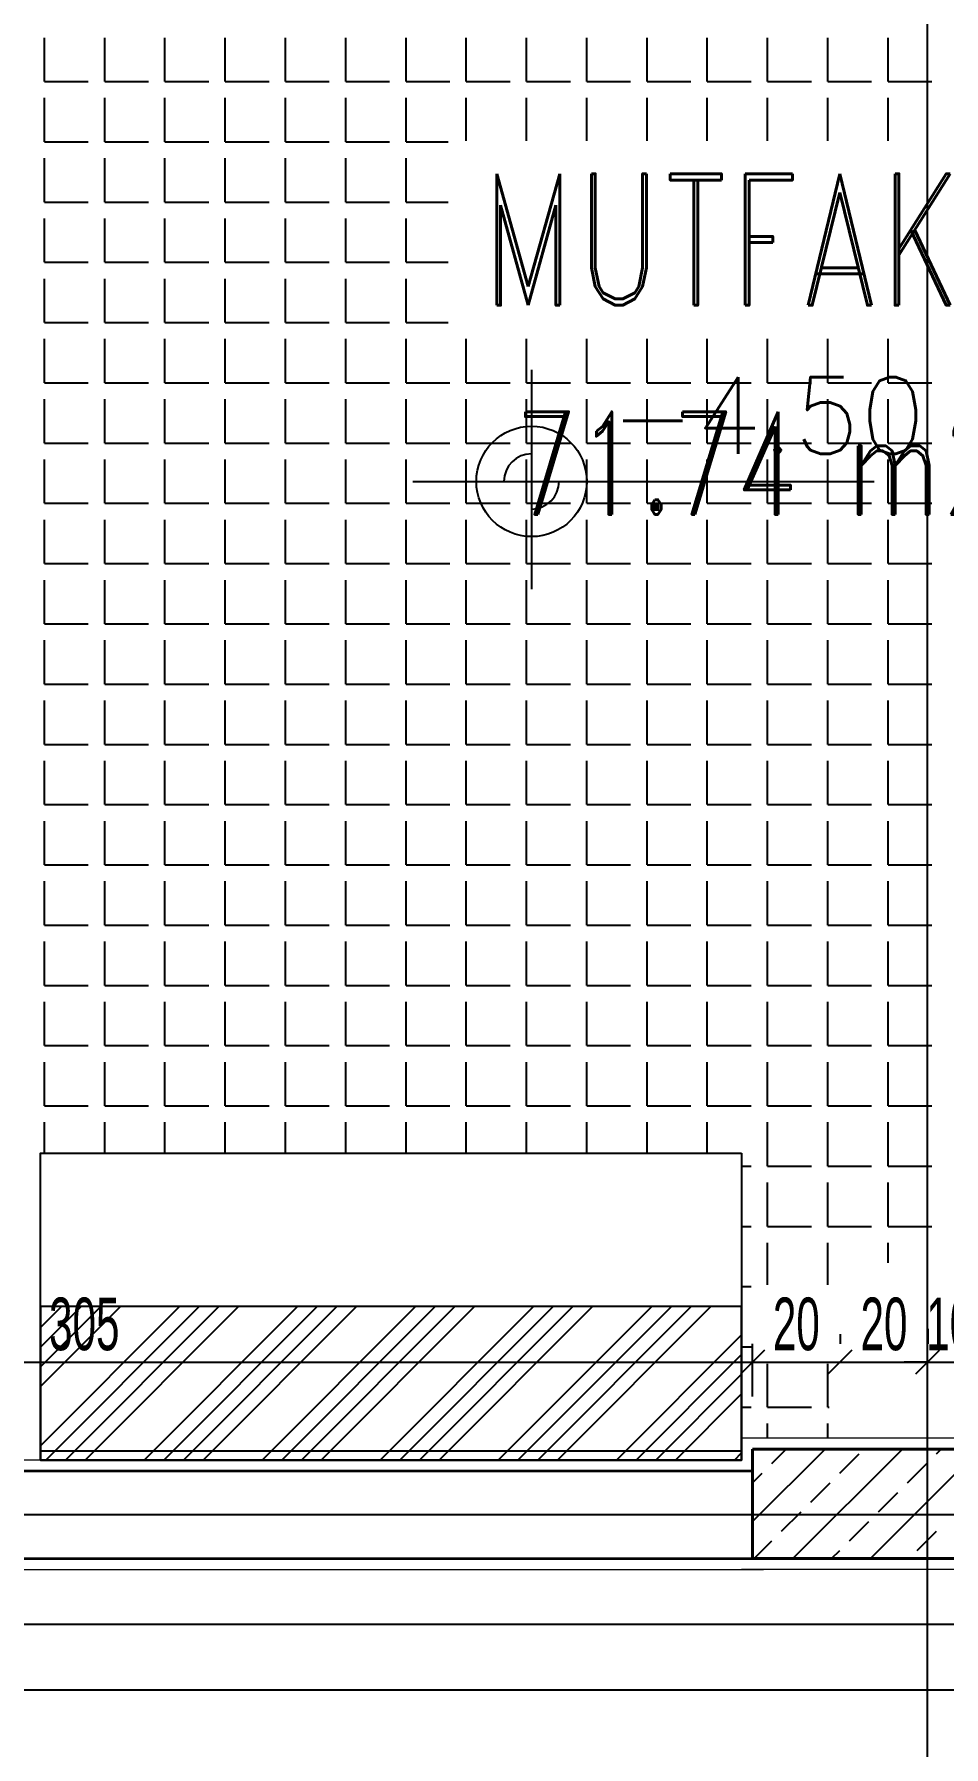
# Model space of a CAD drawing. Header units: inches. Extents: x -7543 to -822, y 102837 to 190349.
# Drawn here: x -835.3357 to -835.2942, y 102836.9701 to 102837.0483 of the extents above; entities that cross this region are included whole.
import ezdxf
from ezdxf.enums import TextEntityAlignment as Align

# ---------------------------------------------------------------- set-up
doc = ezdxf.new("R2010")
doc.units = ezdxf.units.IN
doc.header["$MEASUREMENT"] = 0
doc.linetypes.add('DASHDOTX2', pattern=[2, 1, -0.5, 0, -0.5])
doc.layers.get('0').update_dxf_attribs({"lineweight": 25})
doc.layers.get('Defpoints').update_dxf_attribs({"lineweight": 25})
for name, color, linetype, lineweight in [('AKS', 1, 'Continuous', 25), ('ICOL', 55, 'Continuous', 25), ('KOLON', 2, 'Continuous', 40), ('SIVA', 150, 'Continuous', 15), ('TARAMA', 8, 'Continuous', 25), ('YAZI', 7, 'Continuous', 25)]:
    doc.layers.add(name, color=color, linetype=linetype, lineweight=lineweight)
doc.layers.add('DUVAR', color=7, linetype='Continuous', lineweight=35, true_color=0xfc4642)
doc.layers.add('TEFRİŞ', color=7, linetype='Continuous', lineweight=25, true_color=0x78462c)
doc.styles.add('OLCU', font='tromand.shx', dxfattribs={"width": 0.6, "height": 12})
doc.styles.add('st1', font='romandtw.shx', dxfattribs={"width": 0.7, "height": 40})
doc.styles.add('ÖLÇÜ', font='simplex.shx')

# ---------------------------------------------------------------- blocks, each defined once
blk = doc.blocks.new('_Oblique')
at = {"color": 0, "linetype": 'ByBlock', "lineweight": -2}
blk.add_line((-0.5, -0.5), (0.5, 0.5), dxfattribs=at)

msp = doc.modelspace()

# ---------------------------------------------------------------- linework, layer by layer
msp.add_line((-835.303392, 102836.983584), (-835.335392, 102836.983584))
msp.add_lwpolyline([(-835.303392, 102836.997184), (-835.303392, 102836.983184), (-835.335392, 102836.983184), (-835.335392, 102836.997184)], close=True)
at = {"layer": 'AKS', "linetype": 'DASHDOTX2', "ltscale": 10}
for p, q in [((-835.294904, 102836.740537), (-835.294904, 102837.226847)), ((-835.168803, 102836.980684), (-835.496209, 102836.980684)), ((-835.168353, 102836.975684), (-835.593892, 102836.975684)), ((-835.168803, 102836.972684), (-835.593892, 102836.972684))]:
    msp.add_line(p, q, dxfattribs=at)
at = {"layer": 'Defpoints', "color": 3}
for p, q in [((-835.302892, 102836.982684), (-835.302892, 102836.983684)), ((-835.302892, 102836.983684), (-835.292892, 102836.983684)), ((-835.358892, 102836.982684), (-835.302892, 102836.982684)), ((-835.302892, 102836.978684), (-835.358892, 102836.978684)), ((-835.292892, 102836.978684), (-835.302892, 102836.978684))]:
    msp.add_line(p, q, dxfattribs=at)
at = {"layer": 'DUVAR'}
for p, q in [((-835.358892, 102836.982684), (-835.302892, 102836.982684)), ((-835.358892, 102836.978684), (-835.302892, 102836.978684))]:
    msp.add_line(p, q, dxfattribs=at)
at = {"layer": 'ICOL'}
for p, q in [((-835.312977, 102837.032941), (-835.312977, 102837.022937)), ((-835.318402, 102837.027847), (-835.297337, 102837.027847)), ((-835.363892, 102836.987652), (-835.302892, 102836.987652)), ((-835.302892, 102836.987652), (-835.298892, 102836.987652)), ((-835.298892, 102836.987652), (-835.294892, 102836.987652)), ((-835.294892, 102836.987652), (-835.295972, 102836.987652)), ((-835.294892, 102836.987652), (-835.292892, 102836.987652))]:
    msp.add_line(p, q, dxfattribs=at)
at = {"layer": 'ICOL', "color": 53}
for p, q in [((-835.294892, 102836.989173), (-835.294892, 102836.988492)), ((-835.294892, 102836.989173), (-835.294892, 102836.988492)), ((-835.302892, 102836.986084), (-835.302892, 102836.988492)), ((-835.302892, 102836.986084), (-835.302892, 102836.988492)), ((-835.298892, 102836.988928), (-835.298892, 102836.988492)), ((-835.298892, 102836.988928), (-835.298892, 102836.988492))]:
    msp.add_line(p, q, dxfattribs=at)
at = {"layer": 'ICOL'}
msp.add_circle((-835.312977, 102837.027847), 0.00252, dxfattribs=at)
for start, end in [(90, 180), (270, 0)]:
    msp.add_arc((-835.312977, 102837.027847), 0.00126, start, end, dxfattribs=at)
at = {"layer": 'KOLON'}
for p, q in [((-835.302892, 102836.978684), (-835.302892, 102836.983684)), ((-835.302892, 102836.983684), (-835.292892, 102836.983684)), ((-835.292892, 102836.978684), (-835.302892, 102836.978684))]:
    msp.add_line(p, q, dxfattribs=at)
at = {"layer": 'SIVA'}
for p, q in [((-835.303392, 102836.983184), (-835.303392, 102836.984184)), ((-835.293392, 102836.984184), (-835.303392, 102836.984184)), ((-835.303392, 102836.983184), (-835.359392, 102836.983184)), ((-835.358392, 102836.978184), (-835.302392, 102836.978184)), ((-835.292392, 102836.978184), (-835.303392, 102836.978184))]:
    msp.add_line(p, q, dxfattribs=at)
at = {"layer": 'TARAMA'}
for p, q in [((-835.335207, 102837.046097), (-835.335207, 102837.048097)), ((-835.332457, 102837.046097), (-835.332457, 102837.048097)), ((-835.329707, 102837.046097), (-835.329707, 102837.048097)), ((-835.326957, 102837.046097), (-835.326957, 102837.048097)), ((-835.324207, 102837.046097), (-835.324207, 102837.048097)), ((-835.321457, 102837.046097), (-835.321457, 102837.048097)), ((-835.318707, 102837.046097), (-835.318707, 102837.048097)), ((-835.315957, 102837.046097), (-835.315957, 102837.048097)), ((-835.313207, 102837.046097), (-835.313207, 102837.048097)), ((-835.310457, 102837.046097), (-835.310457, 102837.048097)), ((-835.307707, 102837.046097), (-835.307707, 102837.048097)), ((-835.304957, 102837.046097), (-835.304957, 102837.048097)), ((-835.302207, 102837.046097), (-835.302207, 102837.048097)), ((-835.299457, 102837.046097), (-835.299457, 102837.048097)), ((-835.296707, 102837.046097), (-835.296707, 102837.048097)), ((-835.335207, 102837.046097), (-835.333207, 102837.046097)), ((-835.332457, 102837.046097), (-835.330457, 102837.046097)), ((-835.329707, 102837.046097), (-835.327707, 102837.046097)), ((-835.326957, 102837.046097), (-835.324957, 102837.046097)), ((-835.324207, 102837.046097), (-835.322207, 102837.046097)), ((-835.321457, 102837.046097), (-835.319457, 102837.046097)), ((-835.318707, 102837.046097), (-835.316707, 102837.046097)), ((-835.315957, 102837.046097), (-835.313957, 102837.046097)), ((-835.313207, 102837.046097), (-835.311207, 102837.046097)), ((-835.310457, 102837.046097), (-835.308457, 102837.046097)), ((-835.307707, 102837.046097), (-835.305707, 102837.046097)), ((-835.304957, 102837.046097), (-835.302957, 102837.046097)), ((-835.302207, 102837.046097), (-835.300207, 102837.046097)), ((-835.299457, 102837.046097), (-835.297457, 102837.046097)), ((-835.296707, 102837.046097), (-835.294904, 102837.046097)), ((-835.294904, 102837.046097), (-835.294707, 102837.046097)), ((-835.335207, 102837.043347), (-835.335207, 102837.045347)), ((-835.332457, 102837.043347), (-835.332457, 102837.045347)), ((-835.329707, 102837.043347), (-835.329707, 102837.045347)), ((-835.326957, 102837.043347), (-835.326957, 102837.045347)), ((-835.324207, 102837.043347), (-835.324207, 102837.045347)), ((-835.321457, 102837.043347), (-835.321457, 102837.045347)), ((-835.318707, 102837.043347), (-835.318707, 102837.045347)), ((-835.315957, 102837.043387), (-835.315957, 102837.045347)), ((-835.313207, 102837.043387), (-835.313207, 102837.045347)), ((-835.310457, 102837.043387), (-835.310457, 102837.045347)), ((-835.307707, 102837.043387), (-835.307707, 102837.045347)), ((-835.304957, 102837.043387), (-835.304957, 102837.045347)), ((-835.302207, 102837.043387), (-835.302207, 102837.045347)), ((-835.299457, 102837.043387), (-835.299457, 102837.045347)), ((-835.296707, 102837.043387), (-835.296707, 102837.045347)), ((-835.335207, 102837.043347), (-835.333207, 102837.043347)), ((-835.332457, 102837.043347), (-835.330457, 102837.043347)), ((-835.329707, 102837.043347), (-835.327707, 102837.043347)), ((-835.326957, 102837.043347), (-835.324957, 102837.043347)), ((-835.324207, 102837.043347), (-835.322207, 102837.043347)), ((-835.321457, 102837.043347), (-835.319457, 102837.043347)), ((-835.318707, 102837.043347), (-835.316788, 102837.043347)), ((-835.335207, 102837.040597), (-835.335207, 102837.042597)), ((-835.332457, 102837.040597), (-835.332457, 102837.042597)), ((-835.329707, 102837.040597), (-835.329707, 102837.042597)), ((-835.326957, 102837.040597), (-835.326957, 102837.042597)), ((-835.324207, 102837.040597), (-835.324207, 102837.042597)), ((-835.321457, 102837.040597), (-835.321457, 102837.042597)), ((-835.318707, 102837.040597), (-835.318707, 102837.042597)), ((-835.335207, 102837.040597), (-835.333207, 102837.040597)), ((-835.332457, 102837.040597), (-835.330457, 102837.040597)), ((-835.329707, 102837.040597), (-835.327707, 102837.040597)), ((-835.326957, 102837.040597), (-835.324957, 102837.040597)), ((-835.324207, 102837.040597), (-835.322207, 102837.040597)), ((-835.321457, 102837.040597), (-835.319457, 102837.040597)), ((-835.318707, 102837.040597), (-835.316788, 102837.040597)), ((-835.335207, 102837.037847), (-835.335207, 102837.039847)), ((-835.332457, 102837.037847), (-835.332457, 102837.039847)), ((-835.329707, 102837.037847), (-835.329707, 102837.039847)), ((-835.326957, 102837.037847), (-835.326957, 102837.039847)), ((-835.324207, 102837.037847), (-835.324207, 102837.039847)), ((-835.321457, 102837.037847), (-835.321457, 102837.039847)), ((-835.318707, 102837.037847), (-835.318707, 102837.039847)), ((-835.335207, 102837.037847), (-835.333207, 102837.037847)), ((-835.332457, 102837.037847), (-835.330457, 102837.037847)), ((-835.329707, 102837.037847), (-835.327707, 102837.037847)), ((-835.326957, 102837.037847), (-835.324957, 102837.037847)), ((-835.324207, 102837.037847), (-835.322207, 102837.037847)), ((-835.321457, 102837.037847), (-835.319457, 102837.037847)), ((-835.318707, 102837.037847), (-835.316788, 102837.037847)), ((-835.335207, 102837.035097), (-835.335207, 102837.037097)), ((-835.332457, 102837.035097), (-835.332457, 102837.037097)), ((-835.329707, 102837.035097), (-835.329707, 102837.037097)), ((-835.326957, 102837.035097), (-835.326957, 102837.037097)), ((-835.324207, 102837.035097), (-835.324207, 102837.037097)), ((-835.321457, 102837.035097), (-835.321457, 102837.037097)), ((-835.318707, 102837.035097), (-835.318707, 102837.037097)), ((-835.335207, 102837.035097), (-835.333207, 102837.035097)), ((-835.332457, 102837.035097), (-835.330457, 102837.035097)), ((-835.329707, 102837.035097), (-835.327707, 102837.035097)), ((-835.326957, 102837.035097), (-835.324957, 102837.035097)), ((-835.324207, 102837.035097), (-835.322207, 102837.035097)), ((-835.321457, 102837.035097), (-835.319457, 102837.035097)), ((-835.318707, 102837.035097), (-835.316788, 102837.035097)), ((-835.335207, 102837.032347), (-835.335207, 102837.034347)), ((-835.332457, 102837.032347), (-835.332457, 102837.034347)), ((-835.329707, 102837.032347), (-835.329707, 102837.034347)), ((-835.326957, 102837.032347), (-835.326957, 102837.034347)), ((-835.324207, 102837.032347), (-835.324207, 102837.034347)), ((-835.321457, 102837.032347), (-835.321457, 102837.034347)), ((-835.318707, 102837.032347), (-835.318707, 102837.034347)), ((-835.315957, 102837.032347), (-835.315957, 102837.034347)), ((-835.313207, 102837.032347), (-835.313207, 102837.034347)), ((-835.310457, 102837.032347), (-835.310457, 102837.034347)), ((-835.307707, 102837.032347), (-835.307707, 102837.034347)), ((-835.304957, 102837.032347), (-835.304957, 102837.034347)), ((-835.302207, 102837.032347), (-835.302207, 102837.034347)), ((-835.299457, 102837.032347), (-835.299457, 102837.034347)), ((-835.296707, 102837.032347), (-835.296707, 102837.034347)), ((-835.335207, 102837.032347), (-835.333207, 102837.032347)), ((-835.332457, 102837.032347), (-835.330457, 102837.032347)), ((-835.329707, 102837.032347), (-835.327707, 102837.032347)), ((-835.326957, 102837.032347), (-835.324957, 102837.032347)), ((-835.324207, 102837.032347), (-835.322207, 102837.032347)), ((-835.321457, 102837.032347), (-835.319457, 102837.032347)), ((-835.318707, 102837.032347), (-835.316707, 102837.032347)), ((-835.315957, 102837.032347), (-835.313957, 102837.032347)), ((-835.313207, 102837.032347), (-835.311207, 102837.032347)), ((-835.310457, 102837.032347), (-835.308457, 102837.032347)), ((-835.307707, 102837.032347), (-835.305707, 102837.032347)), ((-835.304957, 102837.032347), (-835.302957, 102837.032347)), ((-835.302207, 102837.032347), (-835.300207, 102837.032347)), ((-835.299457, 102837.032347), (-835.297457, 102837.032347)), ((-835.296707, 102837.032347), (-835.294904, 102837.032347)), ((-835.294904, 102837.032347), (-835.294707, 102837.032347)), ((-835.335207, 102837.029597), (-835.335207, 102837.031597)), ((-835.332457, 102837.029597), (-835.332457, 102837.031597)), ((-835.329707, 102837.029597), (-835.329707, 102837.031597)), ((-835.326957, 102837.029597), (-835.326957, 102837.031597)), ((-835.324207, 102837.029597), (-835.324207, 102837.031597)), ((-835.321457, 102837.029597), (-835.321457, 102837.031597)), ((-835.318707, 102837.029597), (-835.318707, 102837.031597)), ((-835.315957, 102837.029597), (-835.315957, 102837.031597)), ((-835.313207, 102837.029597), (-835.313207, 102837.031597)), ((-835.310457, 102837.029597), (-835.310457, 102837.031597)), ((-835.307707, 102837.029597), (-835.307707, 102837.031597)), ((-835.304957, 102837.029597), (-835.304957, 102837.031597)), ((-835.302207, 102837.029597), (-835.302207, 102837.031597)), ((-835.299457, 102837.029597), (-835.299457, 102837.031597)), ((-835.296707, 102837.029597), (-835.296707, 102837.031597)), ((-835.335207, 102837.029597), (-835.333207, 102837.029597)), ((-835.332457, 102837.029597), (-835.330457, 102837.029597)), ((-835.329707, 102837.029597), (-835.327707, 102837.029597)), ((-835.326957, 102837.029597), (-835.324957, 102837.029597)), ((-835.324207, 102837.029597), (-835.322207, 102837.029597)), ((-835.321457, 102837.029597), (-835.319457, 102837.029597)), ((-835.318707, 102837.029597), (-835.316707, 102837.029597)), ((-835.315957, 102837.029597), (-835.313957, 102837.029597)), ((-835.313207, 102837.029597), (-835.311207, 102837.029597)), ((-835.310457, 102837.029597), (-835.308457, 102837.029597)), ((-835.307707, 102837.029597), (-835.305707, 102837.029597)), ((-835.304957, 102837.029597), (-835.302957, 102837.029597)), ((-835.302207, 102837.029597), (-835.300207, 102837.029597)), ((-835.299457, 102837.029597), (-835.297457, 102837.029597)), ((-835.296707, 102837.029597), (-835.294904, 102837.029597)), ((-835.294904, 102837.029597), (-835.294707, 102837.029597)), ((-835.335207, 102837.026847), (-835.335207, 102837.028847)), ((-835.332457, 102837.026847), (-835.332457, 102837.028847)), ((-835.329707, 102837.026847), (-835.329707, 102837.028847)), ((-835.326957, 102837.026847), (-835.326957, 102837.028847)), ((-835.324207, 102837.026847), (-835.324207, 102837.028847)), ((-835.321457, 102837.026847), (-835.321457, 102837.028847)), ((-835.318707, 102837.026847), (-835.318707, 102837.028847)), ((-835.315957, 102837.026847), (-835.315957, 102837.028847)), ((-835.313207, 102837.026847), (-835.313207, 102837.028847)), ((-835.310457, 102837.026847), (-835.310457, 102837.028847)), ((-835.307707, 102837.026847), (-835.307707, 102837.028847)), ((-835.304957, 102837.026847), (-835.304957, 102837.028847)), ((-835.302207, 102837.026847), (-835.302207, 102837.028847)), ((-835.299457, 102837.026847), (-835.299457, 102837.028847)), ((-835.296707, 102837.026847), (-835.296707, 102837.028847)), ((-835.335207, 102837.026847), (-835.333207, 102837.026847)), ((-835.332457, 102837.026847), (-835.330457, 102837.026847)), ((-835.329707, 102837.026847), (-835.327707, 102837.026847)), ((-835.326957, 102837.026847), (-835.324957, 102837.026847)), ((-835.324207, 102837.026847), (-835.322207, 102837.026847)), ((-835.321457, 102837.026847), (-835.319457, 102837.026847)), ((-835.318707, 102837.026847), (-835.316707, 102837.026847)), ((-835.315957, 102837.026847), (-835.313957, 102837.026847)), ((-835.313207, 102837.026847), (-835.311207, 102837.026847)), ((-835.310457, 102837.026847), (-835.308457, 102837.026847)), ((-835.307707, 102837.026847), (-835.305707, 102837.026847)), ((-835.304957, 102837.026847), (-835.302957, 102837.026847)), ((-835.302207, 102837.026847), (-835.300207, 102837.026847)), ((-835.299457, 102837.026847), (-835.297457, 102837.026847)), ((-835.296707, 102837.026847), (-835.294904, 102837.026847)), ((-835.294904, 102837.026847), (-835.294707, 102837.026847)), ((-835.335207, 102837.024097), (-835.335207, 102837.026097)), ((-835.332457, 102837.024097), (-835.332457, 102837.026097)), ((-835.329707, 102837.024097), (-835.329707, 102837.026097)), ((-835.326957, 102837.024097), (-835.326957, 102837.026097)), ((-835.324207, 102837.024097), (-835.324207, 102837.026097)), ((-835.321457, 102837.024097), (-835.321457, 102837.026097)), ((-835.318707, 102837.024097), (-835.318707, 102837.026097)), ((-835.315957, 102837.024097), (-835.315957, 102837.026097)), ((-835.313207, 102837.024097), (-835.313207, 102837.026097)), ((-835.310457, 102837.024097), (-835.310457, 102837.026097)), ((-835.307707, 102837.024097), (-835.307707, 102837.026097)), ((-835.304957, 102837.024097), (-835.304957, 102837.026097)), ((-835.302207, 102837.024097), (-835.302207, 102837.026097)), ((-835.299457, 102837.024097), (-835.299457, 102837.026097)), ((-835.296707, 102837.024097), (-835.296707, 102837.026097)), ((-835.335207, 102837.024097), (-835.333207, 102837.024097)), ((-835.332457, 102837.024097), (-835.330457, 102837.024097)), ((-835.329707, 102837.024097), (-835.327707, 102837.024097)), ((-835.326957, 102837.024097), (-835.324957, 102837.024097)), ((-835.324207, 102837.024097), (-835.322207, 102837.024097)), ((-835.321457, 102837.024097), (-835.319457, 102837.024097)), ((-835.318707, 102837.024097), (-835.316707, 102837.024097)), ((-835.315957, 102837.024097), (-835.313957, 102837.024097)), ((-835.313207, 102837.024097), (-835.311207, 102837.024097)), ((-835.310457, 102837.024097), (-835.308457, 102837.024097)), ((-835.307707, 102837.024097), (-835.305707, 102837.024097)), ((-835.304957, 102837.024097), (-835.302957, 102837.024097)), ((-835.302207, 102837.024097), (-835.300207, 102837.024097)), ((-835.299457, 102837.024097), (-835.297457, 102837.024097)), ((-835.296707, 102837.024097), (-835.294904, 102837.024097)), ((-835.294904, 102837.024097), (-835.294707, 102837.024097)), ((-835.335207, 102837.021347), (-835.335207, 102837.023347)), ((-835.332457, 102837.021347), (-835.332457, 102837.023347)), ((-835.329707, 102837.021347), (-835.329707, 102837.023347)), ((-835.326957, 102837.021347), (-835.326957, 102837.023347)), ((-835.324207, 102837.021347), (-835.324207, 102837.023347)), ((-835.321457, 102837.021347), (-835.321457, 102837.023347)), ((-835.318707, 102837.021347), (-835.318707, 102837.023347)), ((-835.315957, 102837.021347), (-835.315957, 102837.023347)), ((-835.313207, 102837.021347), (-835.313207, 102837.023347)), ((-835.310457, 102837.021347), (-835.310457, 102837.023347)), ((-835.307707, 102837.021347), (-835.307707, 102837.023347)), ((-835.304957, 102837.021347), (-835.304957, 102837.023347)), ((-835.302207, 102837.021347), (-835.302207, 102837.023347)), ((-835.299457, 102837.021347), (-835.299457, 102837.023347)), ((-835.296707, 102837.021347), (-835.296707, 102837.023347)), ((-835.335207, 102837.021347), (-835.333207, 102837.021347)), ((-835.332457, 102837.021347), (-835.330457, 102837.021347)), ((-835.329707, 102837.021347), (-835.327707, 102837.021347)), ((-835.326957, 102837.021347), (-835.324957, 102837.021347)), ((-835.324207, 102837.021347), (-835.322207, 102837.021347)), ((-835.321457, 102837.021347), (-835.319457, 102837.021347)), ((-835.318707, 102837.021347), (-835.316707, 102837.021347)), ((-835.315957, 102837.021347), (-835.313957, 102837.021347)), ((-835.313207, 102837.021347), (-835.311207, 102837.021347)), ((-835.310457, 102837.021347), (-835.308457, 102837.021347)), ((-835.307707, 102837.021347), (-835.305707, 102837.021347)), ((-835.304957, 102837.021347), (-835.302957, 102837.021347)), ((-835.302207, 102837.021347), (-835.300207, 102837.021347)), ((-835.299457, 102837.021347), (-835.297457, 102837.021347)), ((-835.296707, 102837.021347), (-835.294904, 102837.021347)), ((-835.294904, 102837.021347), (-835.294707, 102837.021347)), ((-835.335207, 102837.018597), (-835.335207, 102837.020597)), ((-835.332457, 102837.018597), (-835.332457, 102837.020597)), ((-835.329707, 102837.018597), (-835.329707, 102837.020597)), ((-835.326957, 102837.018597), (-835.326957, 102837.020597)), ((-835.324207, 102837.018597), (-835.324207, 102837.020597)), ((-835.321457, 102837.018597), (-835.321457, 102837.020597)), ((-835.318707, 102837.018597), (-835.318707, 102837.020597)), ((-835.315957, 102837.018597), (-835.315957, 102837.020597)), ((-835.313207, 102837.018597), (-835.313207, 102837.020597)), ((-835.310457, 102837.018597), (-835.310457, 102837.020597)), ((-835.307707, 102837.018597), (-835.307707, 102837.020597)), ((-835.304957, 102837.018597), (-835.304957, 102837.020597)), ((-835.302207, 102837.018597), (-835.302207, 102837.020597)), ((-835.299457, 102837.018597), (-835.299457, 102837.020597)), ((-835.296707, 102837.018597), (-835.296707, 102837.020597)), ((-835.335207, 102837.018597), (-835.333207, 102837.018597)), ((-835.332457, 102837.018597), (-835.330457, 102837.018597)), ((-835.329707, 102837.018597), (-835.327707, 102837.018597)), ((-835.326957, 102837.018597), (-835.324957, 102837.018597)), ((-835.324207, 102837.018597), (-835.322207, 102837.018597)), ((-835.321457, 102837.018597), (-835.319457, 102837.018597)), ((-835.318707, 102837.018597), (-835.316707, 102837.018597)), ((-835.315957, 102837.018597), (-835.313957, 102837.018597)), ((-835.313207, 102837.018597), (-835.311207, 102837.018597)), ((-835.310457, 102837.018597), (-835.308457, 102837.018597)), ((-835.307707, 102837.018597), (-835.305707, 102837.018597)), ((-835.304957, 102837.018597), (-835.302957, 102837.018597)), ((-835.302207, 102837.018597), (-835.300207, 102837.018597)), ((-835.299457, 102837.018597), (-835.297457, 102837.018597)), ((-835.296707, 102837.018597), (-835.294904, 102837.018597)), ((-835.294904, 102837.018597), (-835.294707, 102837.018597)), ((-835.335207, 102837.015847), (-835.335207, 102837.017847)), ((-835.332457, 102837.015847), (-835.332457, 102837.017847)), ((-835.329707, 102837.015847), (-835.329707, 102837.017847)), ((-835.326957, 102837.015847), (-835.326957, 102837.017847)), ((-835.324207, 102837.015847), (-835.324207, 102837.017847)), ((-835.321457, 102837.015847), (-835.321457, 102837.017847)), ((-835.318707, 102837.015847), (-835.318707, 102837.017847)), ((-835.315957, 102837.015847), (-835.315957, 102837.017847)), ((-835.313207, 102837.015847), (-835.313207, 102837.017847)), ((-835.310457, 102837.015847), (-835.310457, 102837.017847)), ((-835.307707, 102837.015847), (-835.307707, 102837.017847)), ((-835.304957, 102837.015847), (-835.304957, 102837.017847)), ((-835.302207, 102837.015847), (-835.302207, 102837.017847)), ((-835.299457, 102837.015847), (-835.299457, 102837.017847)), ((-835.296707, 102837.015847), (-835.296707, 102837.017847)), ((-835.335207, 102837.015847), (-835.333207, 102837.015847)), ((-835.332457, 102837.015847), (-835.330457, 102837.015847)), ((-835.329707, 102837.015847), (-835.327707, 102837.015847)), ((-835.326957, 102837.015847), (-835.324957, 102837.015847)), ((-835.324207, 102837.015847), (-835.322207, 102837.015847)), ((-835.321457, 102837.015847), (-835.319457, 102837.015847)), ((-835.318707, 102837.015847), (-835.316707, 102837.015847)), ((-835.315957, 102837.015847), (-835.313957, 102837.015847)), ((-835.313207, 102837.015847), (-835.311207, 102837.015847)), ((-835.310457, 102837.015847), (-835.308457, 102837.015847)), ((-835.307707, 102837.015847), (-835.305707, 102837.015847)), ((-835.304957, 102837.015847), (-835.302957, 102837.015847)), ((-835.302207, 102837.015847), (-835.300207, 102837.015847)), ((-835.299457, 102837.015847), (-835.297457, 102837.015847)), ((-835.296707, 102837.015847), (-835.294904, 102837.015847)), ((-835.294904, 102837.015847), (-835.294707, 102837.015847)), ((-835.335207, 102837.013097), (-835.335207, 102837.015097)), ((-835.332457, 102837.013097), (-835.332457, 102837.015097)), ((-835.329707, 102837.013097), (-835.329707, 102837.015097)), ((-835.326957, 102837.013097), (-835.326957, 102837.015097)), ((-835.324207, 102837.013097), (-835.324207, 102837.015097)), ((-835.321457, 102837.013097), (-835.321457, 102837.015097)), ((-835.318707, 102837.013097), (-835.318707, 102837.015097)), ((-835.315957, 102837.013097), (-835.315957, 102837.015097)), ((-835.313207, 102837.013097), (-835.313207, 102837.015097)), ((-835.310457, 102837.013097), (-835.310457, 102837.015097)), ((-835.307707, 102837.013097), (-835.307707, 102837.015097)), ((-835.304957, 102837.013097), (-835.304957, 102837.015097)), ((-835.302207, 102837.013097), (-835.302207, 102837.015097)), ((-835.299457, 102837.013097), (-835.299457, 102837.015097)), ((-835.296707, 102837.013097), (-835.296707, 102837.015097)), ((-835.335207, 102837.013097), (-835.333207, 102837.013097)), ((-835.332457, 102837.013097), (-835.330457, 102837.013097)), ((-835.329707, 102837.013097), (-835.327707, 102837.013097)), ((-835.326957, 102837.013097), (-835.324957, 102837.013097)), ((-835.324207, 102837.013097), (-835.322207, 102837.013097)), ((-835.321457, 102837.013097), (-835.319457, 102837.013097)), ((-835.318707, 102837.013097), (-835.316707, 102837.013097)), ((-835.315957, 102837.013097), (-835.313957, 102837.013097)), ((-835.313207, 102837.013097), (-835.311207, 102837.013097)), ((-835.310457, 102837.013097), (-835.308457, 102837.013097)), ((-835.307707, 102837.013097), (-835.305707, 102837.013097)), ((-835.304957, 102837.013097), (-835.302957, 102837.013097)), ((-835.302207, 102837.013097), (-835.300207, 102837.013097)), ((-835.299457, 102837.013097), (-835.297457, 102837.013097)), ((-835.296707, 102837.013097), (-835.294904, 102837.013097)), ((-835.294904, 102837.013097), (-835.294707, 102837.013097)), ((-835.335207, 102837.010347), (-835.335207, 102837.012347)), ((-835.332457, 102837.010347), (-835.332457, 102837.012347)), ((-835.329707, 102837.010347), (-835.329707, 102837.012347)), ((-835.326957, 102837.010347), (-835.326957, 102837.012347)), ((-835.324207, 102837.010347), (-835.324207, 102837.012347)), ((-835.321457, 102837.010347), (-835.321457, 102837.012347)), ((-835.318707, 102837.010347), (-835.318707, 102837.012347)), ((-835.315957, 102837.010347), (-835.315957, 102837.012347)), ((-835.313207, 102837.010347), (-835.313207, 102837.012347)), ((-835.310457, 102837.010347), (-835.310457, 102837.012347)), ((-835.307707, 102837.010347), (-835.307707, 102837.012347)), ((-835.304957, 102837.010347), (-835.304957, 102837.012347)), ((-835.302207, 102837.010347), (-835.302207, 102837.012347)), ((-835.299457, 102837.010347), (-835.299457, 102837.012347)), ((-835.296707, 102837.010347), (-835.296707, 102837.012347)), ((-835.335207, 102837.010347), (-835.333207, 102837.010347)), ((-835.332457, 102837.010347), (-835.330457, 102837.010347)), ((-835.329707, 102837.010347), (-835.327707, 102837.010347)), ((-835.326957, 102837.010347), (-835.324957, 102837.010347)), ((-835.324207, 102837.010347), (-835.322207, 102837.010347)), ((-835.321457, 102837.010347), (-835.319457, 102837.010347)), ((-835.318707, 102837.010347), (-835.316707, 102837.010347)), ((-835.315957, 102837.010347), (-835.313957, 102837.010347)), ((-835.313207, 102837.010347), (-835.311207, 102837.010347)), ((-835.310457, 102837.010347), (-835.308457, 102837.010347)), ((-835.307707, 102837.010347), (-835.305707, 102837.010347)), ((-835.304957, 102837.010347), (-835.302957, 102837.010347)), ((-835.302207, 102837.010347), (-835.300207, 102837.010347)), ((-835.299457, 102837.010347), (-835.297457, 102837.010347)), ((-835.296707, 102837.010347), (-835.294904, 102837.010347)), ((-835.294904, 102837.010347), (-835.294707, 102837.010347)), ((-835.335207, 102837.007597), (-835.335207, 102837.009597)), ((-835.332457, 102837.007597), (-835.332457, 102837.009597)), ((-835.329707, 102837.007597), (-835.329707, 102837.009597)), ((-835.326957, 102837.007597), (-835.326957, 102837.009597)), ((-835.324207, 102837.007597), (-835.324207, 102837.009597)), ((-835.321457, 102837.007597), (-835.321457, 102837.009597)), ((-835.318707, 102837.007597), (-835.318707, 102837.009597)), ((-835.315957, 102837.007597), (-835.315957, 102837.009597)), ((-835.313207, 102837.007597), (-835.313207, 102837.009597)), ((-835.310457, 102837.007597), (-835.310457, 102837.009597)), ((-835.307707, 102837.007597), (-835.307707, 102837.009597)), ((-835.304957, 102837.007597), (-835.304957, 102837.009597)), ((-835.302207, 102837.007597), (-835.302207, 102837.009597)), ((-835.299457, 102837.007597), (-835.299457, 102837.009597)), ((-835.296707, 102837.007597), (-835.296707, 102837.009597)), ((-835.335207, 102837.007597), (-835.333207, 102837.007597)), ((-835.332457, 102837.007597), (-835.330457, 102837.007597)), ((-835.329707, 102837.007597), (-835.327707, 102837.007597)), ((-835.326957, 102837.007597), (-835.324957, 102837.007597)), ((-835.324207, 102837.007597), (-835.322207, 102837.007597)), ((-835.321457, 102837.007597), (-835.319457, 102837.007597)), ((-835.318707, 102837.007597), (-835.316707, 102837.007597)), ((-835.315957, 102837.007597), (-835.313957, 102837.007597)), ((-835.313207, 102837.007597), (-835.311207, 102837.007597)), ((-835.310457, 102837.007597), (-835.308457, 102837.007597)), ((-835.307707, 102837.007597), (-835.305707, 102837.007597)), ((-835.304957, 102837.007597), (-835.302957, 102837.007597)), ((-835.302207, 102837.007597), (-835.300207, 102837.007597)), ((-835.299457, 102837.007597), (-835.297457, 102837.007597)), ((-835.296707, 102837.007597), (-835.294904, 102837.007597)), ((-835.294904, 102837.007597), (-835.294707, 102837.007597)), ((-835.335207, 102837.004847), (-835.335207, 102837.006847)), ((-835.332457, 102837.004847), (-835.332457, 102837.006847)), ((-835.329707, 102837.004847), (-835.329707, 102837.006847)), ((-835.326957, 102837.004847), (-835.326957, 102837.006847)), ((-835.324207, 102837.004847), (-835.324207, 102837.006847)), ((-835.321457, 102837.004847), (-835.321457, 102837.006847)), ((-835.318707, 102837.004847), (-835.318707, 102837.006847)), ((-835.315957, 102837.004847), (-835.315957, 102837.006847)), ((-835.313207, 102837.004847), (-835.313207, 102837.006847)), ((-835.310457, 102837.004847), (-835.310457, 102837.006847)), ((-835.307707, 102837.004847), (-835.307707, 102837.006847)), ((-835.304957, 102837.004847), (-835.304957, 102837.006847)), ((-835.302207, 102837.004847), (-835.302207, 102837.006847)), ((-835.299457, 102837.004847), (-835.299457, 102837.006847)), ((-835.296707, 102837.004847), (-835.296707, 102837.006847)), ((-835.335207, 102837.004847), (-835.333207, 102837.004847)), ((-835.332457, 102837.004847), (-835.330457, 102837.004847)), ((-835.329707, 102837.004847), (-835.327707, 102837.004847)), ((-835.326957, 102837.004847), (-835.324957, 102837.004847)), ((-835.324207, 102837.004847), (-835.322207, 102837.004847)), ((-835.321457, 102837.004847), (-835.319457, 102837.004847)), ((-835.318707, 102837.004847), (-835.316707, 102837.004847)), ((-835.315957, 102837.004847), (-835.313957, 102837.004847)), ((-835.313207, 102837.004847), (-835.311207, 102837.004847)), ((-835.310457, 102837.004847), (-835.308457, 102837.004847)), ((-835.307707, 102837.004847), (-835.305707, 102837.004847)), ((-835.304957, 102837.004847), (-835.302957, 102837.004847)), ((-835.302207, 102837.004847), (-835.300207, 102837.004847)), ((-835.299457, 102837.004847), (-835.297457, 102837.004847)), ((-835.296707, 102837.004847), (-835.294904, 102837.004847)), ((-835.294904, 102837.004847), (-835.294707, 102837.004847)), ((-835.335207, 102837.002097), (-835.335207, 102837.004097)), ((-835.332457, 102837.002097), (-835.332457, 102837.004097)), ((-835.329707, 102837.002097), (-835.329707, 102837.004097)), ((-835.326957, 102837.002097), (-835.326957, 102837.004097)), ((-835.324207, 102837.002097), (-835.324207, 102837.004097)), ((-835.321457, 102837.002097), (-835.321457, 102837.004097)), ((-835.318707, 102837.002097), (-835.318707, 102837.004097)), ((-835.315957, 102837.002097), (-835.315957, 102837.004097)), ((-835.313207, 102837.002097), (-835.313207, 102837.004097)), ((-835.310457, 102837.002097), (-835.310457, 102837.004097)), ((-835.307707, 102837.002097), (-835.307707, 102837.004097)), ((-835.304957, 102837.002097), (-835.304957, 102837.004097)), ((-835.302207, 102837.002097), (-835.302207, 102837.004097)), ((-835.299457, 102837.002097), (-835.299457, 102837.004097)), ((-835.296707, 102837.002097), (-835.296707, 102837.004097)), ((-835.335207, 102837.002097), (-835.333207, 102837.002097)), ((-835.332457, 102837.002097), (-835.330457, 102837.002097)), ((-835.329707, 102837.002097), (-835.327707, 102837.002097)), ((-835.326957, 102837.002097), (-835.324957, 102837.002097)), ((-835.324207, 102837.002097), (-835.322207, 102837.002097)), ((-835.321457, 102837.002097), (-835.319457, 102837.002097)), ((-835.318707, 102837.002097), (-835.316707, 102837.002097)), ((-835.315957, 102837.002097), (-835.313957, 102837.002097)), ((-835.313207, 102837.002097), (-835.311207, 102837.002097)), ((-835.310457, 102837.002097), (-835.308457, 102837.002097)), ((-835.307707, 102837.002097), (-835.305707, 102837.002097)), ((-835.304957, 102837.002097), (-835.302957, 102837.002097)), ((-835.302207, 102837.002097), (-835.300207, 102837.002097)), ((-835.299457, 102837.002097), (-835.297457, 102837.002097)), ((-835.296707, 102837.002097), (-835.294904, 102837.002097)), ((-835.294904, 102837.002097), (-835.294707, 102837.002097)), ((-835.335207, 102836.999347), (-835.335207, 102837.001347)), ((-835.332457, 102836.999347), (-835.332457, 102837.001347)), ((-835.329707, 102836.999347), (-835.329707, 102837.001347)), ((-835.326957, 102836.999347), (-835.326957, 102837.001347)), ((-835.324207, 102836.999347), (-835.324207, 102837.001347)), ((-835.321457, 102836.999347), (-835.321457, 102837.001347)), ((-835.318707, 102836.999347), (-835.318707, 102837.001347)), ((-835.315957, 102836.999347), (-835.315957, 102837.001347)), ((-835.313207, 102836.999347), (-835.313207, 102837.001347)), ((-835.310457, 102836.999347), (-835.310457, 102837.001347)), ((-835.307707, 102836.999347), (-835.307707, 102837.001347)), ((-835.304957, 102836.999347), (-835.304957, 102837.001347)), ((-835.302207, 102836.999347), (-835.302207, 102837.001347)), ((-835.299457, 102836.999347), (-835.299457, 102837.001347)), ((-835.296707, 102836.999347), (-835.296707, 102837.001347)), ((-835.335207, 102836.999347), (-835.333207, 102836.999347)), ((-835.332457, 102836.999347), (-835.330457, 102836.999347)), ((-835.329707, 102836.999347), (-835.327707, 102836.999347)), ((-835.326957, 102836.999347), (-835.324957, 102836.999347)), ((-835.324207, 102836.999347), (-835.322207, 102836.999347)), ((-835.321457, 102836.999347), (-835.319457, 102836.999347)), ((-835.318707, 102836.999347), (-835.316707, 102836.999347)), ((-835.315957, 102836.999347), (-835.313957, 102836.999347)), ((-835.313207, 102836.999347), (-835.311207, 102836.999347)), ((-835.310457, 102836.999347), (-835.308457, 102836.999347)), ((-835.307707, 102836.999347), (-835.305707, 102836.999347)), ((-835.304957, 102836.999347), (-835.302957, 102836.999347)), ((-835.302207, 102836.999347), (-835.300207, 102836.999347)), ((-835.299457, 102836.999347), (-835.297457, 102836.999347)), ((-835.296707, 102836.999347), (-835.294904, 102836.999347)), ((-835.294904, 102836.999347), (-835.294707, 102836.999347)), ((-835.335207, 102836.997184), (-835.335207, 102836.998597)), ((-835.332457, 102836.997184), (-835.332457, 102836.998597)), ((-835.329707, 102836.997184), (-835.329707, 102836.998597)), ((-835.326957, 102836.997184), (-835.326957, 102836.998597)), ((-835.324207, 102836.997184), (-835.324207, 102836.998597)), ((-835.321457, 102836.997184), (-835.321457, 102836.998597)), ((-835.318707, 102836.997184), (-835.318707, 102836.998597)), ((-835.315957, 102836.997184), (-835.315957, 102836.998597)), ((-835.313207, 102836.997184), (-835.313207, 102836.998597)), ((-835.310457, 102836.997184), (-835.310457, 102836.998597)), ((-835.307707, 102836.997184), (-835.307707, 102836.998597)), ((-835.304957, 102836.997184), (-835.304957, 102836.998597)), ((-835.302207, 102836.996597), (-835.302207, 102836.998597)), ((-835.299457, 102836.996597), (-835.299457, 102836.998597)), ((-835.296707, 102836.996597), (-835.296707, 102836.998597)), ((-835.303392, 102836.996597), (-835.302957, 102836.996597)), ((-835.302207, 102836.996597), (-835.300207, 102836.996597)), ((-835.299457, 102836.996597), (-835.297457, 102836.996597)), ((-835.296707, 102836.996597), (-835.294904, 102836.996597)), ((-835.294904, 102836.996597), (-835.294707, 102836.996597)), ((-835.302207, 102836.993847), (-835.302207, 102836.995847)), ((-835.299457, 102836.993847), (-835.299457, 102836.995847)), ((-835.296707, 102836.993847), (-835.296707, 102836.995847)), ((-835.303392, 102836.993847), (-835.302957, 102836.993847)), ((-835.302207, 102836.993847), (-835.300207, 102836.993847)), ((-835.299457, 102836.993847), (-835.297457, 102836.993847)), ((-835.296707, 102836.993847), (-835.294904, 102836.993847)), ((-835.294904, 102836.993847), (-835.294707, 102836.993847)), ((-835.302207, 102836.99118), (-835.302207, 102836.993097)), ((-835.299457, 102836.99118), (-835.299457, 102836.993097)), ((-835.296707, 102836.992184), (-835.296707, 102836.993097)), ((-835.303392, 102836.991097), (-835.302957, 102836.991097)), ((-835.303392, 102836.988347), (-835.302957, 102836.988347)), ((-835.302207, 102836.985597), (-835.302207, 102836.98758)), ((-835.299457, 102836.985597), (-835.299457, 102836.98758)), ((-835.303392, 102836.985597), (-835.302957, 102836.985597)), ((-835.302207, 102836.985597), (-835.300207, 102836.985597)), ((-835.299457, 102836.985597), (-835.299392, 102836.985597)), ((-835.302207, 102836.984184), (-835.302207, 102836.984847)), ((-835.299457, 102836.984184), (-835.299457, 102836.984847)), ((-835.302892, 102836.980375), (-835.299583, 102836.983684)), ((-835.302004, 102836.983031), (-835.301351, 102836.983684)), ((-835.301047, 102836.978684), (-835.296047, 102836.983684)), ((-835.29449, 102836.983473), (-835.29428, 102836.983684)), ((-835.29891, 102836.982589), (-835.298026, 102836.983473)), ((-835.297512, 102836.978684), (-835.292892, 102836.983304)), ((-835.295816, 102836.982147), (-835.294932, 102836.983031)), ((-835.302892, 102836.982143), (-835.302445, 102836.982589)), ((-835.300236, 102836.981263), (-835.299352, 102836.982147)), ((-835.297142, 102836.980821), (-835.296258, 102836.981705)), ((-835.301562, 102836.979938), (-835.300678, 102836.980821)), ((-835.298468, 102836.979496), (-835.297584, 102836.98038)), ((-835.295374, 102836.979054), (-835.29449, 102836.979938)), ((-835.302815, 102836.978684), (-835.302004, 102836.979496)), ((-835.29928, 102836.978684), (-835.29891, 102836.979054))]:
    msp.add_line(p, q, dxfattribs=at)
at = {"layer": 'TEFRİŞ', "ltscale": 5}
for p, q in [((-835.303392, 102836.990184), (-835.335392, 102836.990184)), ((-835.335392, 102836.990184), (-835.335392, 102836.983184)), ((-835.335392, 102836.989227), (-835.334435, 102836.990184)), ((-835.335392, 102836.983839), (-835.329047, 102836.990184)), ((-835.335392, 102836.988329), (-835.333537, 102836.990184)), ((-835.335392, 102836.987431), (-835.332639, 102836.990184)), ((-835.335392, 102836.986533), (-835.331741, 102836.990184)), ((-835.335149, 102836.983184), (-835.328149, 102836.990184)), ((-835.334251, 102836.983184), (-835.327251, 102836.990184)), ((-835.333353, 102836.983184), (-835.326353, 102836.990184)), ((-835.330659, 102836.983184), (-835.323659, 102836.990184)), ((-835.329761, 102836.983184), (-835.322761, 102836.990184)), ((-835.328863, 102836.983184), (-835.321863, 102836.990184)), ((-835.327965, 102836.983184), (-835.320965, 102836.990184)), ((-835.325271, 102836.983184), (-835.318271, 102836.990184)), ((-835.324372, 102836.983184), (-835.317372, 102836.990184)), ((-835.323474, 102836.983184), (-835.316474, 102836.990184)), ((-835.322576, 102836.983184), (-835.315576, 102836.990184)), ((-835.319882, 102836.983184), (-835.312882, 102836.990184)), ((-835.318984, 102836.983184), (-835.311984, 102836.990184)), ((-835.318086, 102836.983184), (-835.311086, 102836.990184)), ((-835.317188, 102836.983184), (-835.310188, 102836.990184)), ((-835.314494, 102836.983184), (-835.307494, 102836.990184)), ((-835.313596, 102836.983184), (-835.306596, 102836.990184)), ((-835.312698, 102836.983184), (-835.305698, 102836.990184)), ((-835.3118, 102836.983184), (-835.3048, 102836.990184)), ((-835.303392, 102836.983184), (-835.303392, 102836.990184)), ((-835.309106, 102836.983184), (-835.303392, 102836.988898)), ((-835.308208, 102836.983184), (-835.303392, 102836.988)), ((-835.30731, 102836.983184), (-835.303392, 102836.987102)), ((-835.306412, 102836.983184), (-835.303392, 102836.986204)), ((-835.335392, 102836.983184), (-835.303392, 102836.983184)), ((-835.303718, 102836.983184), (-835.303392, 102836.98351))]:
    msp.add_line(p, q, dxfattribs=at)

# ---------------------------------------------------------------- block references
at = {"layer": 'ICOL', "xscale": 0.001080000000001746, "yscale": 0.001080000000001746, "zscale": 0.001080000000001746, "rotation": 180}
for p in [(-835.302892, 102836.987652), (-835.298892, 102836.987652)]:
    msp.add_blockref('_Oblique', p, dxfattribs=at)
at = {"layer": 'ICOL', "xscale": 0.001080000000001746, "yscale": 0.001080000000001746, "zscale": 0.001080000000001746}
for p in [(-835.302892, 102836.987652), (-835.298892, 102836.987652), (-835.294892, 102836.987652), (-835.294892, 102836.987652)]:
    msp.add_blockref('_Oblique', p, dxfattribs=at)

# ---------------------------------------------------------------- texts
at = {"layer": 'ICOL', "char_height": 0.0024, "attachment_point": 5, "style": 'OLCU'}
for s, insert in [('\\A1;305', (-835.333392, 102836.98938)), ('\\A1;20', (-835.300892, 102836.98938)), ('\\A1;20', (-835.296892, 102836.98938)), ('\\A1;10', (-835.293892, 102836.98938))]:
    msp.add_mtext(s, dxfattribs=dict(at, insert=insert))
at = {"layer": 'ICOL', "style": 'ÖLÇÜ'}
msp.add_attdef('-4.50', text='%%p0.00', height=0.0035, dxfattribs=at).set_placement((-835.302194, 102837.029111), align=Align.CENTER)
at = {"layer": 'YAZI', "style": 'st1', "width": 0.7}
for s, height, p in [('MUTFAK', 0.006, (-835.315288, 102837.035887)), ('71.74 m2', 0.0046875, (-835.313676, 102837.02634))]:
    msp.add_text(s, height=height, dxfattribs=at).set_placement(p)

doc.saveas('drawing.dxf')
